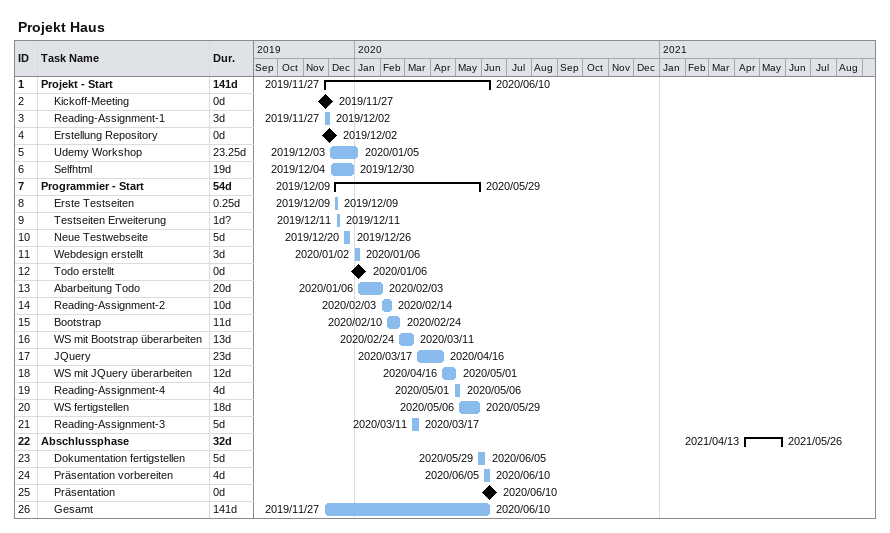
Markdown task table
Projekt Haus

| ID | Level | Task | Duration | Start | Finish |
|---|---|---|---|---|---|
| 1 | 1 | **Projekt - Start** | 141d | 2019-11-27 | 2020-06-10 |
| 2 | 2 | Kickoff-Meeting | 0d | 2019-11-27 | 2019-11-27 |
| 3 | 2 | Reading-Assignment-1 | 3d | 2019-11-27 | 2019-12-02 |
| 4 | 2 | Erstellung Repository | 0d | 2019-12-02 | 2019-12-02 |
| 5 | 2 | Udemy Workshop | 23.25d | 2019-12-03 | 2020-01-05 |
| 6 | 2 | Selfhtml | 19d | 2019-12-04 | 2019-12-30 |
| 7 | 1 | **Programmier - Start** | 54d | 2019-12-09 | 2020-05-29 |
| 8 | 2 | Erste Testseiten | 0.25d | 2019-12-09 | 2019-12-09 |
| 9 | 2 | Testseiten Erweiterung | 1d? | 2019-12-11 | 2019-12-11 |
| 10 | 2 | Neue Testwebseite | 5d | 2019-12-20 | 2019-12-26 |
| 11 | 2 | Webdesign erstellt | 3d | 2020-01-02 | 2020-01-06 |
| 12 | 2 | Todo erstellt | 0d | 2020-01-06 | 2020-01-06 |
| 13 | 2 | Abarbeitung Todo | 20d | 2020-01-06 | 2020-02-03 |
| 14 | 2 | Reading-Assignment-2 | 10d | 2020-02-03 | 2020-02-14 |
| 15 | 2 | Bootstrap | 11d | 2020-02-10 | 2020-02-24 |
| 16 | 2 | WS mit Bootstrap überarbeiten | 13d | 2020-02-24 | 2020-03-11 |
| 17 | 2 | JQuery | 23d | 2020-03-17 | 2020-04-16 |
| 18 | 2 | WS mit JQuery überarbeiten | 12d | 2020-04-16 | 2020-05-01 |
| 19 | 2 | Reading-Assignment-4 | 4d | 2020-05-01 | 2020-05-06 |
| 20 | 2 | WS fertigstellen | 18d | 2020-05-06 | 2020-05-29 |
| 21 | 2 | Reading-Assignment-3 | 5d | 2020-03-11 | 2020-03-17 |
| 22 | 1 | **Abschlussphase** | 32d | 2021-04-13 | 2021-05-26 |
| 23 | 2 | Dokumentation fertigstellen | 5d | 2020-05-29 | 2020-06-05 |
| 24 | 2 | Präsentation vorbereiten | 4d | 2020-06-05 | 2020-06-10 |
| 25 | 2 | Präsentation | 0d | 2020-06-10 | 2020-06-10 |
| 26 | 2 | Gesamt | 141d | 2019-11-27 | 2020-06-10 |
